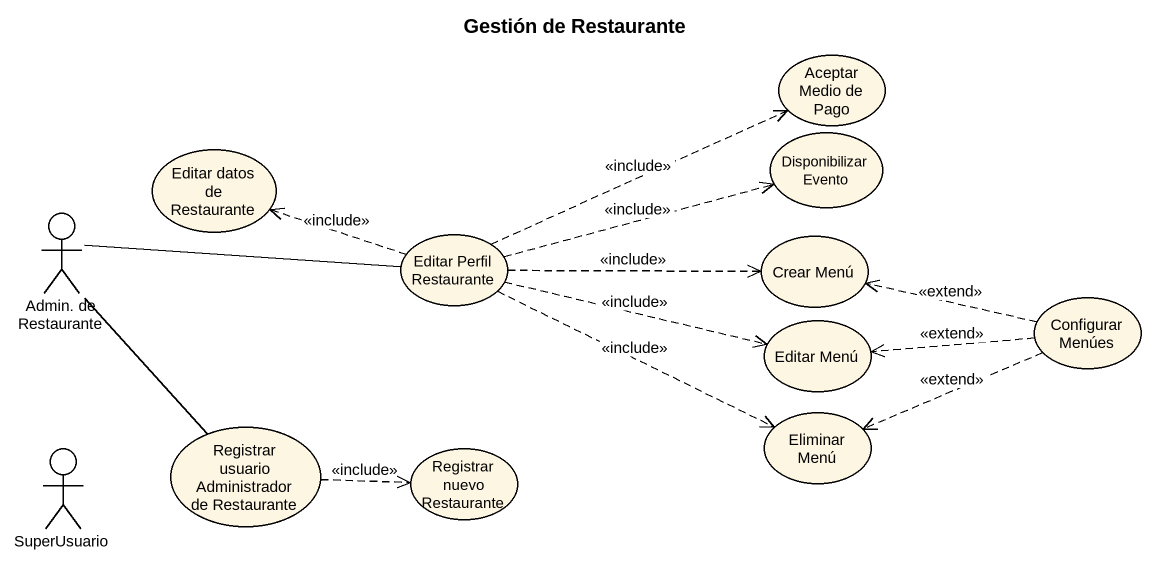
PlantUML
@startuml
title Gestión de Restaurante
usecase "Aceptar Medio de Pago" as Aceptar_Medio_de_Pago
usecase "Editar datos de Restaurante" as Editar_datos_de_Restaurante
usecase "Disponibilizar Evento" as Disponibilizar_Evento
actor "Admin. de Restaurante" as Admin_de_Restaurante
usecase "Editar Perfil Restaurante" as Editar_Perfil_Restaurante
usecase "Crear Menú" as Crear_Menú
usecase "Configurar Menúes" as Configurar_Menúes
usecase "Editar Menú" as Editar_Menú
usecase "Registrar usuario Administrador de Restaurante" as Registrar_usuario
usecase "Eliminar Menú" as Eliminar_Menú
actor SuperUsuario
usecase "Registrar nuevo Restaurante" as Registrar_nuevo_Restaurante
Admin_de_Restaurante -right- Editar_Perfil_Restaurante
Admin_de_Restaurante -- Registrar_usuario
Editar_Perfil_Restaurante .right.> Aceptar_Medio_de_Pago : <<include>>
Editar_Perfil_Restaurante .left.> Editar_datos_de_Restaurante : <<include>>
Editar_Perfil_Restaurante .right.> Disponibilizar_Evento : <<include>>
Editar_Perfil_Restaurante .right.> Crear_Menú : <<include>>
Editar_Perfil_Restaurante .right.> Editar_Menú : <<include>>
Editar_Perfil_Restaurante .right.> Eliminar_Menú : <<include>>
Configurar_Menúes .left.> Crear_Menú : <<extend>>
Configurar_Menúes .left.> Editar_Menú : <<extend>>
Configurar_Menúes .left.> Eliminar_Menú : <<extend>>
Registrar_usuario .right.> Registrar_nuevo_Restaurante : <<include>>
@enduml
